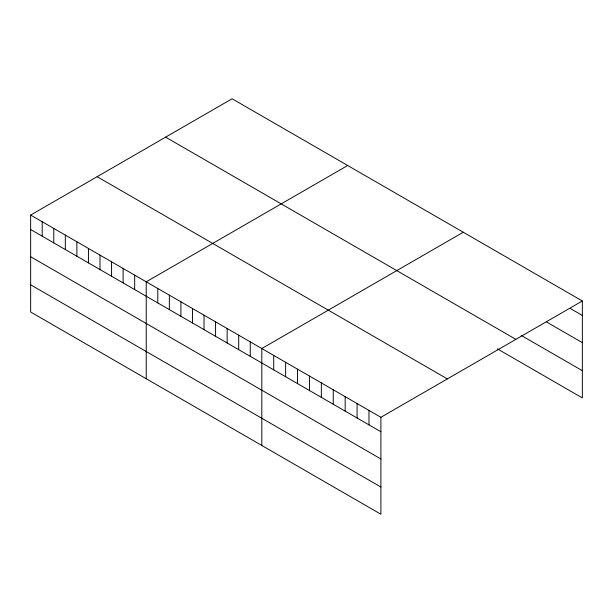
<?xml version="1.0" encoding="UTF-8"?>
<svg xmlns="http://www.w3.org/2000/svg" width="613" height="613" viewBox="0 0 613 613"><rect width="100%" height="100%" fill="white"/><g stroke="black" fill="none" stroke-linecap="round" stroke-linejoin="round"><path stroke-width="0.92" d="M30.65 215.079L380.895 417.292L380.895 514.23L30.65 312.017L30.65 215.079L232.105 98.77L582.35 300.983L582.35 397.921L497.404 348.874M347.686 165.502L146.231 281.811L146.231 378.75M463.267 232.227L261.812 348.536L261.812 445.475M380.895 417.292L582.35 300.983M570.442 308.561L582.35 315.434M546.627 322.024L582.35 342.652M521.219 335.403L582.35 370.696M165.625 137.151L515.87 339.364M97.13 176.697L447.375 378.911M30.65 229.53L380.895 431.744M30.65 256.747L380.895 458.961M30.65 284.8L380.895 487.006M368.988 410.419L368.988 424.87M357.08 403.538L357.08 417.989M345.173 396.665L345.173 411.116M333.265 389.791L333.265 404.243M321.35 382.918L321.35 397.362M309.442 376.037L309.442 390.489M297.535 369.164L297.535 383.615M285.627 362.291L285.627 376.742M273.72 355.417L273.72 369.861M250.257 341.87L250.257 356.314M238.695 335.196L238.695 349.64M227.139 328.522L227.139 342.974M215.577 321.848L215.577 336.299M204.022 315.174L204.022 329.625M192.467 308.5L192.467 322.951M180.904 301.826L180.904 316.277M169.349 295.159L169.349 309.603M157.786 288.485L157.786 302.929M134.676 275.137L134.676 289.589M123.113 268.463L123.113 282.915M111.558 261.789L111.558 276.241M99.996 255.115L99.996 269.567M88.441 248.441L88.441 262.893M76.886 241.775L76.886 256.219M65.323 235.101L65.323 249.552M53.768 228.427L53.768 242.878M42.205 221.753L42.205 236.204"/></g></svg>
